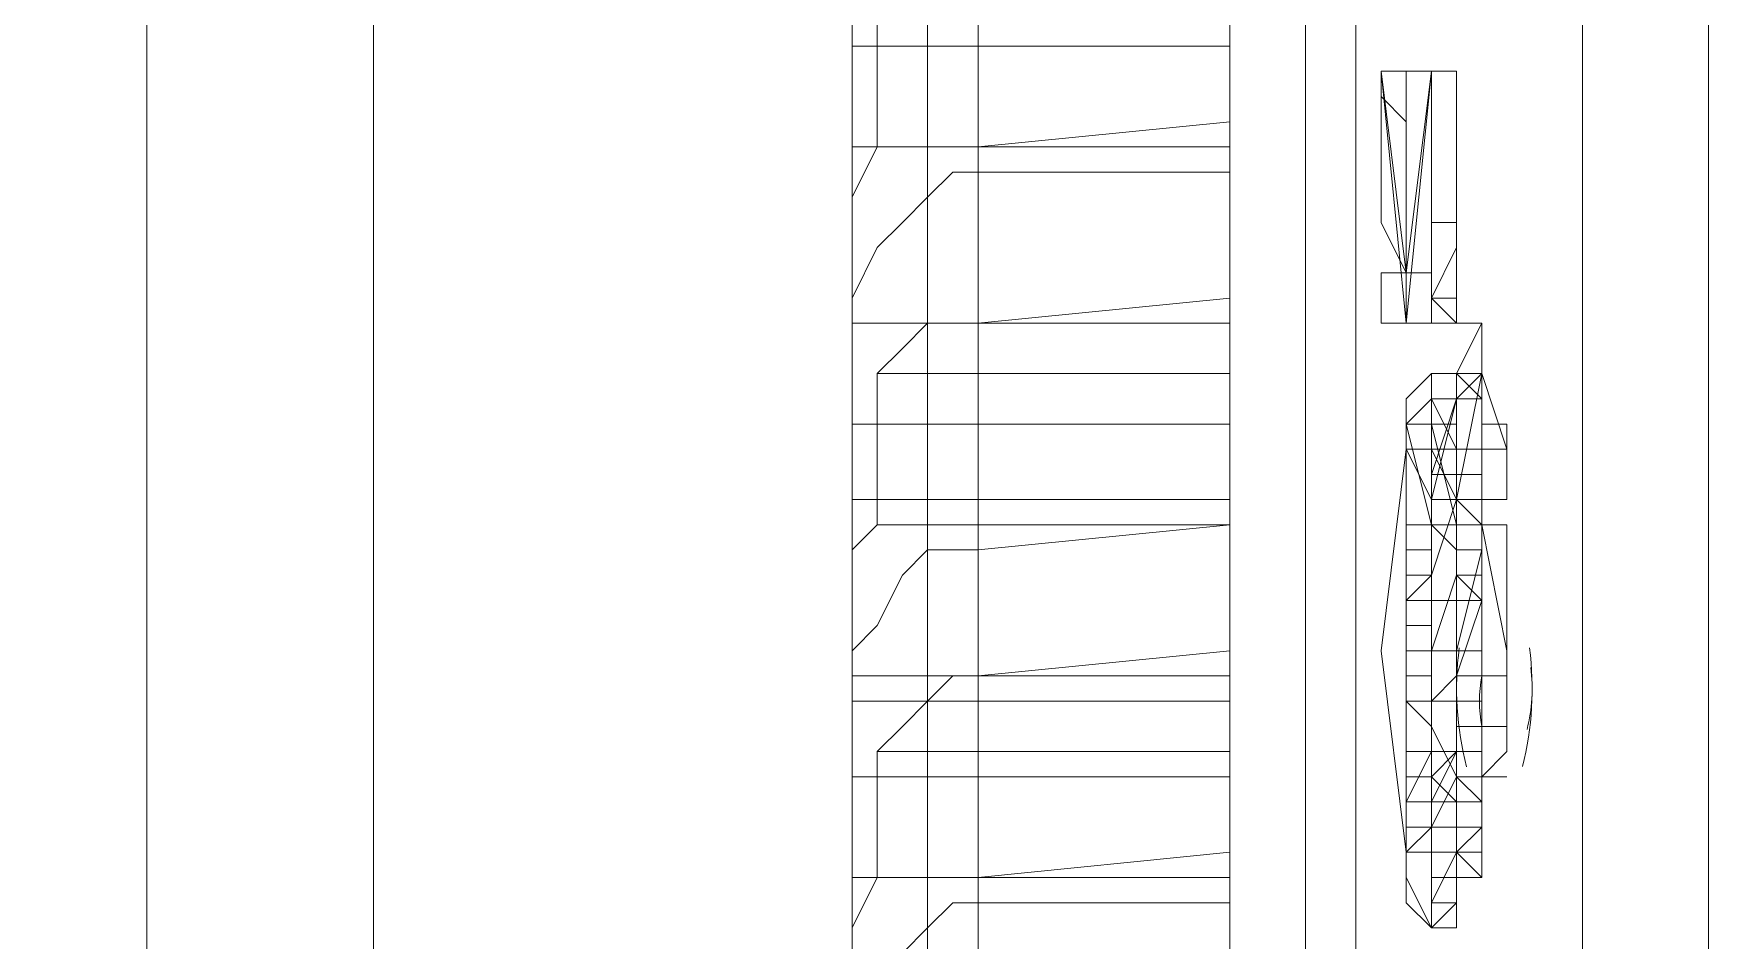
# Model space of a CAD drawing. Header units: millimetres. Extents: x -305 to 1353, y -289 to 1176.
# Drawn here: x -282.901 to -279.166, y 425.21 to 427.231 of the extents above; entities that cross this region are included whole.
import ezdxf

# ---------------------------------------------------------------- set-up
doc = ezdxf.new("R2010")
doc.units = ezdxf.units.MM
doc.header["$MEASUREMENT"] = 0
doc.layers.add('PDF_0', color=7, linetype='Continuous')

msp = doc.modelspace()

# ---------------------------------------------------------------- linework, layer by layer
at = {"layer": 'PDF_0', "lineweight": 18}
for points in [[(-280.7948, 474.5436), (-280.7948, 421.7559), (-280.7948, 421.6998), (-282.9287, 421.6998), (-282.9287, 421.7559), (-282.9287, 423.2722), (-297.5296, 423.2722), (-297.5296, 421.8121), (-297.5296, 421.6998), (-298.0912, 421.6998), (-298.0912, 421.8121), (-298.0912, 427.2593)], [(-279.8401, 472.0727), (-279.8963, 472.0166), (-279.9524, 471.7919), (-279.9524, 471.1181), (-279.9524, 423.1037), (-279.8963, 422.486), (-279.8963, 422.2613), (-279.8401, 422.2052), (-279.1662, 422.2613), (-279.1662, 423.4406), (-279.1662, 424.4515), (-279.1662, 424.6199), (-279.1662, 424.9007), (-279.1662, 425.013), (-279.1662, 424.9007), (-279.1662, 424.6199), (-279.1662, 424.7884), (-279.1662, 424.9007)], [(-279.9524, 471.1181), (-280.0647, 471.1181), (-280.0647, 423.1037), (-279.9524, 423.1037)], [(-279.1662, 424.9569), (-279.1662, 425.013), (-279.1662, 427.5401)], [(-280.2332, 426.9785), (-280.7948, 426.9785), (-280.2332, 427.0347), (-280.2332, 426.6416), (-280.7948, 426.5854)], [(-279.6155, 425.5746), (-279.6716, 425.5746), (-279.7278, 425.5746), (-279.7839, 425.6869), (-279.7839, 425.8554), (-279.7278, 426.0239), (-279.7278, 426.08), (-279.7278, 426.1362), (-279.7278, 426.1923), (-279.7278, 426.4731), (-279.6716, 426.5854), (-279.7278, 426.4731), (-279.6716, 426.4731), (-279.6716, 426.5293), (-279.6716, 426.5854), (-279.6716, 426.5293), (-279.6716, 426.4731), (-279.6155, 426.3047), (-279.6155, 426.3608), (-279.6155, 426.1923), (-279.6716, 426.1923), (-279.6155, 426.1923)], [(-279.6716, 426.5854), (-279.6716, 426.5854)], [(-279.7278, 426.4731), (-279.7278, 426.417), (-279.6716, 426.4731), (-279.7278, 426.1923), (-279.6716, 426.1362), (-279.7278, 426.1362)], [(-279.6716, 426.1923), (-279.6716, 426.2485), (-279.6716, 426.417), (-279.6716, 426.4731), (-279.6716, 426.417), (-279.6716, 426.1362)], [(-279.6716, 426.417), (-279.6716, 426.4731), (-279.6716, 426.417)], [(-279.6716, 426.2485), (-279.6716, 426.2485)], [(-280.7948, 426.1923), (-280.2332, 426.1923), (-280.2332, 425.7992), (-280.7948, 425.7992)], [(-279.6716, 426.1923), (-279.6716, 426.1923)], [(-280.2332, 426.1362), (-280.7948, 426.1362)], [(-279.7278, 425.9677), (-279.6716, 425.9677), (-279.7278, 425.7992), (-279.7278, 425.8554), (-279.6716, 425.8554), (-279.6716, 426.08), (-279.6716, 426.1362), (-279.6716, 426.08), (-279.6716, 425.8554)], [(-279.6155, 425.8554), (-279.6155, 426.1362), (-279.6716, 426.1362), (-279.6155, 426.1362), (-279.6155, 425.7992), (-279.6716, 425.7992), (-279.6716, 425.7431), (-279.6716, 425.6869), (-279.6716, 425.5746), (-279.6716, 425.4623)], [(-279.6716, 426.1362), (-279.6716, 426.1362)], [(-279.6716, 426.1362), (-279.6716, 426.1362)], [(-279.6716, 425.9677), (-279.6716, 426.08), (-279.7278, 426.08), (-279.7278, 426.0239), (-279.7278, 425.8554), (-279.7839, 425.8554), (-279.7839, 425.6869), (-279.7278, 425.5746)], [(-279.6716, 426.08), (-279.7278, 426.08)], [(-279.7278, 426.08), (-279.7278, 426.08)], [(-279.6716, 426.08), (-279.6716, 426.08)], [(-279.7278, 426.0239), (-279.7278, 426.0239)], [(-279.6716, 425.8554), (-279.6716, 425.8554)], [(-279.6155, 425.6869), (-279.6716, 425.6869), (-279.6716, 425.7431), (-279.6716, 425.6308), (-279.6716, 425.4623), (-279.6716, 425.5746)], [(-279.6716, 425.7431), (-279.6716, 425.7431)], [(-279.6716, 425.6308), (-279.6716, 425.6308)], [(-279.6716, 425.4623), (-279.6716, 425.4623)], [(-280.2332, 425.35), (-280.7948, 425.35), (-280.2332, 425.4061), (-280.2332, 425.013), (-280.7948, 424.9569)]]:
    msp.add_lwpolyline(points, dxfattribs=at)
at = {"layer": 'PDF_0', "lineweight": 0}
for points in [[(-279.447, 425.0692), (-279.447, 433.6612)], [(-280.2332, 432.5381), (-280.2332, 423.1037)], [(-281.0756, 432.4258), (-281.0756, 422.3737), (-282.648, 422.3175)], [(-280.9071, 432.3135), (-280.9071, 422.2613), (-280.9071, 422.149), (-280.9071, 422.0929), (-282.648, 422.0367), (-280.7948, 421.9806)], [(-282.1425, 432.145), (-282.1425, 423.3283), (-282.1425, 422.3737), (-282.648, 422.3737)], [(-280.7948, 427.7647), (-281.0194, 427.7647), (-281.0756, 427.7086), (-281.0756, 427.5963), (-281.0756, 427.484), (-281.0756, 427.4278), (-280.7948, 427.4278), (-280.2332, 427.4278), (-280.2332, 427.3716), (-280.2332, 427.2032), (-280.2332, 427.0347)], [(-280.2332, 426.9224), (-280.7948, 426.9224), (-280.8509, 426.9224), (-280.9071, 426.8662), (-280.9632, 426.8101), (-281.0194, 426.7539), (-281.0756, 426.6416), (-281.0756, 426.5854), (-281.0756, 426.6978), (-281.0756, 426.8101), (-281.0756, 426.8662), (-281.0194, 426.9785), (-281.0194, 427.2593), (-280.9632, 427.3155), (-280.9071, 427.3716), (-280.8509, 427.4278), (-280.7948, 427.4278), (-280.7948, 426.9224)], [(-281.0756, 427.3716), (-281.0756, 427.2032)], [(-282.648, 427.2593), (-282.648, 422.0367)], [(-281.0194, 426.9785), (-280.7948, 426.9785), (-281.0756, 426.9785), (-281.0756, 427.0909), (-281.0756, 427.2032), (-280.2332, 427.2032)], [(-279.8963, 427.147), (-279.8401, 426.6978), (-279.8401, 426.7539), (-279.8401, 426.8101), (-279.8401, 426.8662), (-279.8401, 426.9224), (-279.8401, 426.9785), (-279.8401, 427.0347), (-279.8963, 427.0909), (-279.8963, 427.147), (-279.8963, 427.0909), (-279.8963, 426.9785), (-279.8963, 426.9224), (-279.8963, 426.8662), (-279.8963, 426.8101), (-279.8401, 426.6978), (-279.8401, 426.6416), (-279.8401, 426.5854), (-279.8963, 427.147), (-279.8401, 427.147), (-279.8401, 426.6978), (-279.8401, 426.7539), (-279.8401, 426.8101), (-279.8401, 426.8662), (-279.8401, 426.9224), (-279.8401, 426.9785), (-279.8401, 427.0347), (-279.8401, 427.0909), (-279.8401, 427.147), (-279.8401, 427.0909), (-279.8401, 426.9785), (-279.8401, 426.9224), (-279.8401, 426.8662), (-279.8401, 426.8101), (-279.8401, 426.6978), (-279.8401, 426.6416), (-279.8401, 426.5854), (-279.8401, 426.6978), (-279.8963, 426.6978), (-279.8963, 426.5854), (-279.8401, 426.5854), (-279.8401, 426.6978), (-279.8401, 427.147), (-279.8401, 426.5854), (-279.7839, 426.5854), (-279.8401, 426.5854), (-279.8401, 427.147), (-279.7839, 427.147), (-279.8401, 426.6978), (-279.8401, 426.5854), (-279.7839, 427.147), (-279.7839, 426.8662), (-279.7839, 426.6416), (-279.7278, 426.5854), (-279.7839, 426.6416), (-279.7839, 426.8662)], [(-279.8963, 427.147), (-279.8963, 427.147)], [(-279.8401, 427.147), (-279.8401, 427.147)], [(-279.8401, 427.147), (-279.8401, 427.147)], [(-279.7839, 427.147), (-279.7839, 427.147)], [(-279.7278, 427.147), (-279.7839, 427.147), (-279.7839, 426.8662), (-279.7839, 426.6416), (-279.7839, 426.5854), (-279.7278, 426.5854), (-279.7278, 426.6978), (-279.7278, 426.5854), (-279.6716, 426.5854)], [(-279.7839, 427.147), (-279.7839, 427.147)], [(-279.7839, 426.8101), (-279.7839, 427.147)], [(-279.7278, 427.147), (-279.7839, 427.147)], [(-279.7839, 427.147), (-279.7839, 427.147)], [(-279.7278, 427.147), (-279.7278, 426.8101)], [(-279.7278, 427.147), (-279.7278, 427.147)], [(-279.7278, 427.147), (-279.7278, 426.8101)], [(-279.7278, 427.147), (-279.7278, 427.147)], [(-279.7278, 426.8101), (-279.7278, 427.147)], [(-279.7278, 427.147), (-279.7278, 427.147)], [(-279.7839, 426.5854), (-279.7839, 426.6416), (-279.7839, 426.8662), (-279.7839, 426.6416), (-279.7839, 426.5854), (-279.7278, 426.5854), (-279.7278, 426.6978), (-279.7278, 426.8101), (-279.7278, 426.7539), (-279.7278, 426.6416), (-279.7278, 426.8101), (-279.7278, 426.6416), (-279.7278, 426.7539), (-279.7278, 426.8101), (-279.7278, 426.6978), (-279.7278, 426.8101), (-279.7839, 426.8101), (-279.7839, 426.6416), (-279.7278, 426.6416)], [(-279.7839, 426.8662), (-279.7839, 426.8662)], [(-279.7839, 426.6416), (-279.7839, 426.8101)], [(-279.7839, 426.6416), (-279.7839, 426.8101)], [(-279.7278, 426.8101), (-279.7278, 426.7539)], [(-279.7278, 426.8101), (-279.7278, 426.8101)], [(-279.7278, 426.8101), (-279.7278, 426.7539)], [(-279.7278, 426.8101), (-279.7278, 426.7539)], [(-279.7278, 426.7539), (-279.7839, 426.6416)], [(-279.7278, 426.7539), (-279.7839, 426.6416)], [(-279.7278, 426.7539), (-279.7839, 426.6416)], [(-279.8963, 426.6978), (-279.8963, 426.6978)], [(-279.8963, 426.6978), (-279.8963, 426.5854)], [(-279.8401, 426.6978), (-279.8401, 426.6978)], [(-279.8401, 426.6978), (-279.8401, 426.6978)], [(-280.7948, 426.1923), (-281.0756, 426.1923), (-281.0756, 426.3047), (-281.0756, 426.3608), (-281.0756, 426.5854), (-280.2332, 426.5854), (-280.2332, 426.6416), (-280.7948, 426.5854), (-280.8509, 426.5854), (-280.9071, 426.5854), (-280.9632, 426.5293), (-281.0194, 426.4731), (-280.2332, 426.4731)], [(-280.2332, 426.5854), (-280.2332, 426.3608), (-281.0756, 426.3608)], [(-280.2332, 426.1362), (-280.7948, 426.08), (-280.7948, 426.5854), (-281.0756, 426.5854)], [(-279.8963, 426.5854), (-279.8963, 426.5854)], [(-279.8401, 426.5854), (-279.8401, 426.5854)], [(-279.8401, 426.5854), (-279.8401, 426.5854)], [(-279.8401, 426.5854), (-279.8401, 426.5854)], [(-279.7839, 426.5854), (-279.7839, 426.5854)], [(-279.6716, 426.5854), (-279.6716, 426.4731)], [(-279.6716, 426.5854), (-279.6716, 426.4731)], [(-281.0194, 426.1362), (-281.0194, 426.4731)], [(-279.6716, 426.3047), (-279.6716, 426.4731), (-279.6716, 426.417), (-279.7278, 426.417), (-279.7839, 426.417), (-279.7839, 426.3047), (-279.7839, 426.417), (-279.7839, 426.3608), (-279.7839, 426.2485), (-279.7278, 426.2485), (-279.7839, 426.2485), (-279.7278, 426.2485), (-279.7278, 426.3047), (-279.7278, 426.3608), (-279.7278, 426.417), (-279.7839, 426.2485), (-279.7278, 426.2485), (-279.7839, 426.2485), (-279.7278, 426.2485), (-279.7278, 426.3608), (-279.7278, 426.2485), (-279.7839, 426.2485), (-279.7839, 426.4731), (-279.7278, 426.4731), (-279.7839, 426.4731), (-279.7278, 426.4731), (-279.6716, 426.417), (-279.6716, 426.2485), (-279.6716, 426.1923), (-279.6716, 426.1362), (-279.6716, 426.08), (-279.6716, 426.0239), (-279.7278, 426.0239), (-279.7278, 426.08), (-279.7278, 425.9677), (-279.7839, 425.9677), (-279.7278, 425.9677), (-279.7278, 426.0239), (-279.7278, 425.9677)], [(-279.7839, 426.4731), (-279.7839, 426.4731)], [(-279.7839, 426.4731), (-279.7839, 426.4731)], [(-279.7278, 426.4731), (-279.7278, 426.4731)], [(-279.6716, 426.4731), (-279.7278, 426.4731)], [(-279.6716, 426.3608), (-279.6716, 426.3047), (-279.7278, 426.3047), (-279.7278, 426.1362), (-279.7278, 426.3047), (-279.6716, 426.3047), (-279.6716, 426.1362), (-279.7278, 426.1362), (-279.6716, 426.1362), (-279.7278, 426.1362), (-279.7278, 426.417), (-279.7839, 426.1923), (-279.7839, 426.3608), (-279.7839, 426.417), (-279.7839, 426.3047), (-279.7839, 426.1923), (-279.7839, 426.1362), (-279.7839, 425.9677), (-279.8401, 425.9677), (-279.8401, 426.0239), (-279.8401, 426.08), (-279.8401, 426.0239), (-279.8401, 426.08), (-279.7839, 426.08), (-279.7839, 425.9677), (-279.7839, 426.0239), (-279.8401, 426.0239), (-279.7839, 426.0239), (-279.7839, 425.9677), (-279.7839, 425.8554), (-279.7839, 425.7431), (-279.7839, 425.6308), (-279.7839, 425.5746), (-279.7278, 425.5185), (-279.7839, 425.5185), (-279.7278, 425.5185), (-279.7839, 425.5185), (-279.7278, 425.5185), (-279.7278, 425.4623), (-279.7278, 425.4061), (-279.7278, 425.35), (-279.7278, 425.4061), (-279.6716, 425.4061), (-279.6716, 425.4623), (-279.6716, 425.35), (-279.7278, 425.35), (-279.6716, 425.35), (-279.7278, 425.4061), (-279.7278, 425.4623), (-279.7278, 425.5185), (-279.7278, 425.4623), (-279.6716, 425.4623), (-279.6716, 425.5746), (-279.7278, 425.5746), (-279.7278, 425.4623), (-279.7839, 425.4623), (-279.7278, 425.4623), (-279.7839, 425.4623), (-279.7278, 425.5746), (-279.7278, 425.5185), (-279.7278, 425.4623), (-279.7278, 425.4061), (-279.7278, 425.35), (-279.6716, 425.35)], [(-279.7278, 426.417), (-279.7278, 426.417)], [(-279.7278, 426.417), (-279.7278, 426.417)], [(-279.7278, 426.417), (-279.7278, 426.3608)], [(-279.7278, 426.3608), (-279.7278, 426.417)], [(-279.7278, 426.417), (-279.7278, 426.417)], [(-279.7278, 426.3608), (-279.7278, 426.417)], [(-279.7278, 426.1923), (-279.7278, 426.2485), (-279.7278, 426.3047), (-279.7278, 426.3608), (-279.7278, 426.417)], [(-279.6716, 426.417), (-279.6716, 426.417)], [(-280.2332, 426.3608), (-280.2332, 426.1923)], [(-279.7839, 426.1923), (-279.7839, 426.2485), (-279.7839, 426.1923), (-279.7278, 426.1923), (-279.7839, 426.1923), (-279.7839, 426.3608), (-279.7278, 426.1362), (-279.7278, 426.0239), (-279.7278, 425.9677), (-279.7278, 426.08), (-279.6716, 426.08), (-279.6716, 426.1362), (-279.6716, 426.08), (-279.6716, 426.0239), (-279.6716, 426.08), (-279.7278, 426.08), (-279.7278, 426.0239), (-279.7278, 426.1362), (-279.7839, 426.1362), (-279.7278, 426.1362), (-279.7278, 426.08), (-279.7839, 426.1362), (-279.8401, 426.3608)], [(-279.7839, 426.2485), (-279.7839, 426.3608), (-279.8401, 426.3608), (-279.8401, 426.3047)], [(-279.7278, 426.3608), (-279.7839, 426.3608)], [(-279.7278, 426.3608), (-279.7839, 426.3608)], [(-279.7839, 426.3608), (-279.7839, 426.3047)], [(-279.7839, 426.3608), (-279.7839, 426.3608)], [(-279.7278, 426.3608), (-279.7278, 426.3608)], [(-279.6155, 426.3608), (-279.6716, 426.3608), (-279.6716, 426.1923)], [(-279.7278, 426.3047), (-279.7839, 426.3047)], [(-279.7839, 426.2485), (-279.7839, 426.3047)], [(-279.7278, 426.3047), (-279.7839, 426.3047)], [(-279.7839, 426.3047), (-279.7839, 426.1923)], [(-279.7839, 426.2485), (-279.7839, 426.3047)], [(-279.7278, 426.3047), (-279.7278, 426.2485)], [(-279.7278, 426.1923), (-279.7278, 426.3047)], [(-279.6716, 426.3047), (-279.6716, 426.3047)], [(-279.6155, 426.3047), (-279.6716, 426.3047), (-279.6716, 426.1362), (-279.6716, 426.0239), (-279.6716, 426.1362)], [(-279.6716, 426.3047), (-279.6716, 426.3047)], [(-279.6716, 426.0239), (-279.7278, 426.0239), (-279.6716, 426.0239), (-279.6716, 426.1362), (-279.6716, 426.1923), (-279.6716, 426.1362), (-279.7278, 426.1362), (-279.6716, 426.1362), (-279.6716, 426.1923), (-279.6716, 426.2485), (-279.6716, 426.1923), (-279.6716, 426.1362), (-279.7278, 426.1362), (-279.6716, 426.1362), (-279.6716, 426.0239), (-279.7278, 426.0239), (-279.7278, 426.08), (-279.7278, 425.9677), (-279.7278, 425.8554), (-279.7278, 425.7992), (-279.6716, 425.7992), (-279.6716, 425.8554), (-279.7278, 425.8554), (-279.7278, 425.7992), (-279.7839, 425.7431), (-279.7839, 425.6869), (-279.7839, 425.6308), (-279.7839, 425.6869), (-279.7839, 425.7431), (-279.7839, 425.7992), (-279.8401, 425.7992), (-279.8401, 425.8554), (-279.7839, 425.8554), (-279.7278, 425.8554), (-279.7278, 425.7992), (-279.6716, 425.7992), (-279.6716, 425.8554), (-279.7278, 425.8554), (-279.7278, 425.7992), (-279.7278, 425.8554), (-279.7278, 425.7992), (-279.6716, 425.7992), (-279.6716, 425.7431), (-279.7278, 425.7431), (-279.7278, 425.7992), (-279.7278, 425.6308), (-279.7839, 425.6308), (-279.7839, 425.5185), (-279.7839, 425.4061), (-279.7839, 425.4623), (-279.7839, 425.5185), (-279.8401, 425.5185), (-279.8401, 425.4061), (-279.7839, 425.4623), (-279.7839, 425.5746), (-279.7839, 425.6308), (-279.8401, 425.6308), (-279.8401, 425.7992), (-279.7839, 425.7992), (-279.7839, 425.8554), (-279.7839, 425.7992), (-279.8401, 425.7992), (-279.8401, 425.5746), (-279.7839, 425.5746), (-279.7839, 425.7992), (-279.7839, 425.8554), (-279.8401, 425.8554), (-279.8401, 425.7992), (-279.8401, 425.8554), (-279.8401, 425.9116), (-279.8401, 425.8554), (-279.8401, 425.9116), (-279.7839, 425.9116), (-279.7839, 425.8554), (-279.8401, 425.8554), (-279.7839, 425.8554), (-279.8401, 425.8554), (-279.7839, 425.8554), (-279.7839, 425.9116), (-279.7839, 425.8554), (-279.8401, 425.8554), (-279.8401, 425.9116), (-279.8401, 425.8554), (-279.8401, 425.9116), (-279.7839, 425.9116), (-279.7839, 425.8554), (-279.7839, 425.9116), (-279.7839, 425.8554), (-279.7839, 425.7992), (-279.7839, 425.8554), (-279.7839, 425.7992), (-279.7839, 425.8554), (-279.7839, 425.9116), (-279.8401, 425.9116), (-279.8401, 425.8554), (-279.8401, 425.7992), (-279.8401, 425.8554), (-279.8401, 425.7992), (-279.8401, 425.8554), (-279.8401, 425.7992), (-279.8401, 425.8554), (-279.8401, 425.7992), (-279.8401, 425.8554), (-279.8401, 425.9116), (-279.8401, 425.9677), (-279.8401, 425.9116), (-279.8401, 425.8554), (-279.8401, 425.9116), (-279.8401, 425.8554), (-279.8401, 425.9116), (-279.7839, 425.9116), (-279.8401, 425.9116), (-279.8401, 425.9677), (-279.8401, 425.9116)], [(-279.7839, 426.2485), (-279.7839, 426.2485)], [(-279.7839, 426.2485), (-279.7839, 426.2485)], [(-279.7839, 426.2485), (-279.7839, 426.2485)], [(-279.7839, 426.2485), (-279.7839, 426.2485)], [(-279.7839, 426.2485), (-279.7839, 426.2485)], [(-279.7839, 426.2485), (-279.7839, 426.2485)], [(-279.7839, 426.2485), (-279.7839, 426.2485)], [(-279.7278, 426.2485), (-279.7278, 426.2485)], [(-279.7278, 426.2485), (-279.7278, 426.2485)], [(-279.7278, 426.2485), (-279.7278, 426.2485)], [(-279.7278, 426.2485), (-279.7278, 426.2485)], [(-279.7278, 426.2485), (-279.7278, 426.2485)], [(-279.7278, 426.2485), (-279.7278, 426.1362)], [(-279.7278, 426.1923), (-279.7278, 426.1362), (-279.7839, 426.1362), (-279.8401, 426.1362)], [(-279.7278, 426.1923), (-279.7839, 426.0239)], [(-279.7278, 426.1923), (-279.7278, 426.1362), (-279.7839, 426.1362)], [(-279.6716, 426.1923), (-279.6716, 426.1362), (-279.6716, 426.08), (-279.6716, 426.1362), (-279.6716, 426.1923), (-279.7278, 426.1923), (-279.7839, 426.1923), (-279.7839, 426.1362), (-279.7839, 426.0239), (-279.7839, 426.1362), (-279.7839, 426.08), (-279.7839, 425.9677), (-279.7839, 425.9116)], [(-279.7278, 426.1923), (-279.7839, 426.1923)], [(-279.7839, 426.1923), (-279.7278, 426.1923)], [(-279.7839, 426.1923), (-279.7278, 426.1923)], [(-279.7278, 426.1923), (-279.7278, 426.08)], [(-279.7278, 426.1923), (-279.7278, 426.1362)], [(-279.7278, 426.1923), (-279.7278, 426.1362)], [(-279.6716, 426.08), (-279.6716, 426.1362), (-279.6716, 426.1923)], [(-279.6716, 426.1923), (-279.6716, 426.1923)], [(-279.6716, 426.1923), (-279.6716, 426.1923)], [(-280.7948, 426.1362), (-281.0194, 426.1362), (-281.0756, 426.08), (-281.0756, 425.9677), (-281.0756, 425.8554), (-281.0756, 425.7992), (-280.7948, 425.7992), (-280.2332, 425.8554)], [(-279.7839, 426.0239), (-279.8401, 426.0239), (-279.8401, 425.9677), (-279.8401, 426.08), (-279.8401, 426.0239), (-279.8401, 426.1362), (-279.8401, 426.08), (-279.7839, 426.08), (-279.8401, 426.08), (-279.7839, 426.08), (-279.7839, 425.9677), (-279.8401, 425.9677), (-279.8401, 426.08), (-279.8401, 426.1362), (-279.7839, 426.1362), (-279.7839, 425.9677), (-279.7278, 425.9677), (-279.7839, 425.9677), (-279.7839, 426.08), (-279.8401, 426.08)], [(-279.6155, 425.8554), (-279.6716, 426.1362), (-279.6716, 425.7992), (-279.6716, 425.7431), (-279.6716, 425.6869), (-279.6716, 425.6308), (-279.6716, 425.6869), (-279.6716, 425.5746), (-279.7278, 425.5746), (-279.6716, 425.5746), (-279.6716, 425.5185), (-279.6716, 425.4623), (-279.6716, 425.4061), (-279.6716, 425.35), (-279.7278, 425.35), (-279.7839, 425.35), (-279.7839, 425.5185), (-279.7839, 425.4623), (-279.7839, 425.4061), (-279.7839, 425.4623), (-279.7278, 425.5746), (-279.7278, 425.6308), (-279.7278, 425.4623), (-279.7278, 425.35), (-279.7278, 425.2938), (-279.7839, 425.2938), (-279.7839, 425.35), (-279.7839, 425.2938), (-279.7839, 425.35), (-279.7839, 425.2938), (-279.7839, 425.35), (-279.7278, 425.35), (-279.7839, 425.35), (-279.7278, 425.35), (-279.7839, 425.35), (-279.7839, 425.4061), (-279.7839, 425.35), (-279.7278, 425.35), (-279.7839, 425.35), (-279.7839, 425.4061), (-279.8401, 425.4061), (-279.7839, 425.4061), (-279.8401, 425.4061), (-279.7839, 425.4623), (-279.7839, 425.4061), (-279.7278, 425.4061), (-279.7278, 425.35), (-279.7278, 425.4061), (-279.7839, 425.4061), (-279.7278, 425.4061), (-279.7278, 425.4623), (-279.7278, 425.4061), (-279.7278, 425.35), (-279.7278, 425.4061), (-279.7278, 425.2938), (-279.7839, 425.2938), (-279.7839, 425.4061), (-279.7278, 425.4061), (-279.6716, 425.4623), (-279.7278, 425.4623), (-279.7278, 425.4061), (-279.7278, 425.4623), (-279.7278, 425.5185), (-279.7278, 425.35), (-279.7278, 425.2938), (-279.7278, 425.2377), (-279.7278, 425.2938), (-279.7278, 425.35), (-279.7278, 425.5185), (-279.7839, 425.5185), (-279.8401, 425.5185), (-279.7839, 425.5185), (-279.7839, 425.6308), (-279.8401, 425.5185), (-279.7839, 425.6308), (-279.8401, 425.6308), (-279.8401, 425.7431)], [(-279.8401, 426.1362), (-279.8401, 426.1362)], [(-279.8401, 426.1362), (-279.8401, 426.1362)], [(-279.7278, 426.1362), (-279.7839, 426.1362)], [(-279.7839, 426.1362), (-279.7839, 426.1362)], [(-279.7839, 426.1362), (-279.7839, 426.1362)], [(-279.7839, 426.1362), (-279.7839, 426.1362)], [(-279.7278, 426.1362), (-279.7278, 426.1362)], [(-279.7278, 426.1362), (-279.7278, 426.1362)], [(-279.7278, 426.1362), (-279.7278, 426.1362)], [(-279.7278, 426.1362), (-279.7278, 426.1362)], [(-279.6716, 426.1362), (-279.6716, 426.1362)], [(-279.6716, 426.1362), (-279.6716, 426.1362)], [(-279.6716, 426.1362), (-279.6716, 426.1362)], [(-279.6716, 426.1362), (-279.6716, 426.1362)], [(-280.2332, 425.7431), (-281.0756, 425.7431), (-281.0756, 425.8554), (-281.0194, 425.9116), (-280.9632, 426.0239), (-280.9071, 426.08), (-280.8509, 426.08), (-280.7948, 426.08)], [(-279.8401, 426.08), (-279.8401, 426.08)], [(-279.7839, 425.7992), (-279.8401, 425.7992), (-279.8401, 425.8554), (-279.7839, 425.8554), (-279.7839, 425.9116), (-279.7839, 425.8554), (-279.7839, 425.9116), (-279.7839, 425.9677), (-279.7278, 425.9677), (-279.6716, 425.9677), (-279.7278, 425.9677), (-279.7278, 426.0239), (-279.6716, 426.0239), (-279.6716, 426.08)], [(-279.8401, 426.08), (-279.8401, 426.08)], [(-279.8401, 426.08), (-279.8401, 426.08)], [(-279.7839, 426.08), (-279.7839, 426.08)], [(-279.7839, 426.0239), (-279.7839, 426.08)], [(-279.7839, 426.08), (-279.7839, 426.08)], [(-279.7839, 426.08), (-279.7839, 426.08)], [(-279.7839, 426.0239), (-279.7839, 426.08)], [(-279.6716, 426.08), (-279.7278, 426.08)], [(-279.7278, 426.08), (-279.7278, 426.08)], [(-279.7278, 426.08), (-279.7278, 426.08)], [(-279.6716, 426.08), (-279.6716, 426.08)], [(-279.6716, 426.08), (-279.6716, 426.08)], [(-279.8401, 426.0239), (-279.8401, 426.0239)], [(-279.7278, 425.8554), (-279.7278, 425.7992), (-279.7278, 425.7431), (-279.7839, 425.7431), (-279.7839, 425.8554), (-279.7839, 425.7992), (-279.7839, 425.7431), (-279.7839, 425.6869), (-279.7839, 425.6308), (-279.7839, 425.6869), (-279.7839, 425.7431), (-279.8401, 425.7431), (-279.8401, 425.5746), (-279.7839, 425.5746), (-279.7839, 425.7431), (-279.7278, 425.7992), (-279.7278, 425.8554), (-279.7278, 425.7992), (-279.7278, 425.7431), (-279.7278, 425.7992), (-279.7278, 425.8554), (-279.7278, 425.9116), (-279.7278, 425.9677), (-279.6716, 425.9677), (-279.7278, 426.0239), (-279.7278, 425.9677), (-279.7839, 425.9677), (-279.8401, 425.9677)], [(-279.7839, 426.0239), (-279.7839, 425.9677), (-279.7839, 425.8554), (-279.7839, 425.7431), (-279.7839, 425.6308), (-279.7839, 425.5746), (-279.7278, 425.5185), (-279.7278, 425.5746)], [(-279.6716, 426.0239), (-279.6716, 426.0239)], [(-279.6716, 425.5185), (-279.7278, 425.5185), (-279.6716, 425.5185), (-279.7278, 425.5185), (-279.7278, 425.5746), (-279.7278, 425.6308), (-279.7278, 425.5746), (-279.7278, 425.6869), (-279.7278, 425.7992), (-279.7278, 425.8554), (-279.7278, 425.9116), (-279.7278, 425.9677), (-279.6716, 425.9677)], [(-279.7278, 425.9677), (-279.7278, 425.9677)], [(-279.7278, 425.9677), (-279.7278, 425.9677)], [(-279.7278, 425.9677), (-279.7278, 425.9677)], [(-279.7278, 425.9677), (-279.7278, 425.9677)], [(-279.8401, 425.9116), (-279.8401, 425.9116)], [(-279.8401, 425.9116), (-279.8401, 425.9116)], [(-279.7839, 425.9116), (-279.7839, 425.9116)], [(-279.7839, 425.9116), (-279.7839, 425.9116)], [(-279.8401, 425.8554), (-279.8401, 425.8554)], [(-279.8401, 425.8554), (-279.8401, 425.8554)], [(-279.8401, 425.8554), (-279.8401, 425.8554)], [(-279.7839, 425.8554), (-279.7839, 425.8554)], [(-279.7839, 425.8554), (-279.7839, 425.8554)], [(-279.7839, 425.8554), (-279.7839, 425.8554)], [(-279.7278, 425.8554), (-279.7278, 425.8554)], [(-279.7278, 425.8554), (-279.7278, 425.8554)], [(-279.7278, 425.8554), (-279.7278, 425.8554)], [(-279.6716, 425.8554), (-279.6716, 425.8554)], [(-279.6716, 425.8554), (-279.6716, 425.7992)], [(-279.6155, 425.8554), (-279.6155, 425.8554)], [(-280.9632, 425.1815), (-280.9071, 425.2377), (-280.8509, 425.2938), (-280.7948, 425.2938), (-280.7948, 425.7992), (-280.8509, 425.7992), (-280.9071, 425.7431), (-280.9632, 425.6869), (-281.0194, 425.6308), (-281.0194, 425.35), (-281.0756, 425.2377), (-281.0756, 425.1815)], [(-280.2332, 425.7992), (-280.2332, 425.7431), (-280.2332, 425.5746), (-280.2332, 425.4061)], [(-279.7278, 425.7992), (-279.7278, 425.7992)], [(-279.7278, 425.7992), (-279.7278, 425.7992)], [(-279.7278, 425.5746), (-279.7278, 425.7992)], [(-279.7278, 425.7992), (-279.7278, 425.7992)], [(-279.7278, 425.7992), (-279.7278, 425.6869)], [(-279.7278, 425.7992), (-279.7278, 425.7992)], [(-279.7278, 425.7992), (-279.7278, 425.7992)], [(-279.6716, 425.7992), (-279.6716, 425.7992)], [(-281.0756, 425.7431), (-281.0756, 425.5746)], [(-279.6716, 425.4623), (-279.6716, 425.6308), (-279.6716, 425.6869), (-279.6716, 425.7431), (-279.6716, 425.6869)], [(-279.7839, 425.4623), (-279.7839, 425.5185), (-279.7839, 425.4623), (-279.7839, 425.5185), (-279.7278, 425.6308), (-279.7278, 425.6869), (-279.7278, 425.5746), (-279.7278, 425.4623), (-279.7839, 425.4623), (-279.7839, 425.4061)], [(-279.7278, 425.6869), (-279.7278, 425.6869)], [(-279.7278, 425.6869), (-279.7278, 425.6869)], [(-279.7278, 425.6869), (-279.7278, 425.6869)], [(-279.7278, 425.6308), (-279.7278, 425.6869)], [(-279.7278, 425.6869), (-279.7278, 425.6308), (-279.7278, 425.5746)], [(-279.7278, 425.6869), (-279.7278, 425.6308), (-279.7278, 425.5746)], [(-279.7278, 425.6869), (-279.7278, 425.6869)], [(-279.7278, 425.6308), (-279.7278, 425.6869)], [(-279.7278, 425.6869), (-279.7278, 425.5746)], [(-279.6716, 425.6869), (-279.7278, 425.6869)], [(-279.6716, 425.6869), (-279.7278, 425.6869)], [(-279.6716, 425.6869), (-279.7278, 425.6869)], [(-279.6716, 425.6869), (-279.7278, 425.6869)], [(-279.6716, 425.6869), (-279.6716, 425.6869)], [(-279.6716, 425.6869), (-279.6716, 425.6869)], [(-279.6716, 425.6869), (-279.6716, 425.6869)], [(-279.6716, 425.6869), (-279.6716, 425.6869)], [(-280.2332, 425.6308), (-281.0194, 425.6308)], [(-279.7839, 425.6308), (-279.7839, 425.6308)], [(-279.7839, 425.6308), (-279.7839, 425.6308)], [(-279.7839, 425.4623), (-279.7839, 425.5746), (-279.7839, 425.6308)], [(-279.7839, 425.6308), (-279.7839, 425.6308)], [(-279.7278, 425.6308), (-279.7839, 425.6308)], [(-279.7278, 425.6308), (-279.7839, 425.5185), (-279.7839, 425.4623)], [(-279.7278, 425.5746), (-279.7278, 425.6308)], [(-279.6716, 425.6308), (-279.6716, 425.6308)], [(-280.2332, 425.5746), (-281.0756, 425.5746), (-281.0756, 425.4623), (-281.0756, 425.35), (-280.7948, 425.35), (-281.0194, 425.35)], [(-279.8401, 425.5746), (-279.8401, 425.5746)], [(-279.7839, 425.5746), (-279.7839, 425.5746)], [(-279.7839, 425.5746), (-279.7839, 425.5746)], [(-279.7278, 425.5746), (-279.7278, 425.5746)], [(-279.7278, 425.5746), (-279.7278, 425.5746)], [(-279.6716, 425.5746), (-279.7278, 425.5746)], [(-279.7278, 425.5746), (-279.7278, 425.5746)], [(-279.7278, 425.5746), (-279.6716, 425.5746)], [(-279.6716, 425.5746), (-279.6716, 425.5746)], [(-279.6716, 425.5746), (-279.6716, 425.5746)], [(-279.6716, 425.5746), (-279.6716, 425.5746)], [(-279.6716, 425.5746), (-279.6716, 425.5746)], [(-279.6716, 425.5746), (-279.6716, 425.5746)], [(-279.6716, 425.5746), (-279.6716, 425.5746)], [(-279.8401, 425.5185), (-279.8401, 425.4623)], [(-279.8401, 425.5185), (-279.8401, 425.5185)], [(-279.8401, 425.5185), (-279.8401, 425.5185)], [(-279.7839, 425.5185), (-279.8401, 425.5185)], [(-279.8401, 425.5185), (-279.8401, 425.4061)], [(-279.8401, 425.5185), (-279.8401, 425.4623)], [(-279.8401, 425.5185), (-279.8401, 425.5185)], [(-279.8401, 425.5185), (-279.8401, 425.5185)], [(-279.8401, 425.5185), (-279.8401, 425.5185)], [(-279.7839, 425.5185), (-279.7839, 425.4061)], [(-279.7839, 425.5185), (-279.7839, 425.4061)], [(-279.7839, 425.5185), (-279.7839, 425.5185)], [(-279.7839, 425.5185), (-279.7839, 425.5185)], [(-279.7839, 425.5185), (-279.7839, 425.5185)], [(-279.7839, 425.4061), (-279.7839, 425.5185)], [(-279.7839, 425.5185), (-279.7839, 425.5185)], [(-279.7839, 425.5185), (-279.7839, 425.5185)], [(-279.7839, 425.5185), (-279.7839, 425.35)], [(-279.7839, 425.5185), (-279.7839, 425.5185)], [(-279.7839, 425.5185), (-279.7839, 425.4623)], [(-279.7839, 425.5185), (-279.7839, 425.5185)], [(-279.7839, 425.5185), (-279.7839, 425.5185)], [(-279.7278, 425.5185), (-279.7278, 425.5185)], [(-279.7278, 425.5185), (-279.7278, 425.5185)], [(-279.7278, 425.5185), (-279.7278, 425.5185)], [(-279.7278, 425.5185), (-279.7278, 425.5185)], [(-279.7278, 425.5185), (-279.7278, 425.5185)], [(-279.6716, 425.5185), (-279.6716, 425.5185)], [(-279.6716, 425.5185), (-279.6716, 425.5185)], [(-279.6716, 425.5185), (-279.6716, 425.5185)], [(-279.8401, 425.4623), (-279.8401, 425.4061)], [(-279.7839, 425.4623), (-279.7278, 425.4623)], [(-279.7839, 425.4623), (-279.7839, 425.4623)], [(-279.7278, 425.4623), (-279.7278, 425.4061)], [(-279.7278, 425.4623), (-279.7278, 425.4623)], [(-279.7278, 425.4623), (-279.7278, 425.4623)], [(-279.6716, 425.4623), (-279.6716, 425.4623)], [(-279.6716, 425.4061), (-279.6716, 425.4623)], [(-279.6716, 425.4623), (-279.6716, 425.4061)], [(-279.6716, 425.4623), (-279.6716, 425.4623)], [(-279.6716, 425.4623), (-279.6716, 425.4623)], [(-279.6716, 425.4623), (-279.6716, 425.4623)], [(-279.6716, 425.4623), (-279.6716, 425.4623)], [(-279.6716, 425.4623), (-279.6716, 425.4623)], [(-279.7839, 425.4061), (-279.8401, 425.4061)], [(-279.8401, 425.4061), (-279.8401, 425.4061)], [(-279.8401, 425.4061), (-279.8401, 425.4061)], [(-279.7839, 425.4061), (-279.7839, 425.4061)], [(-279.7278, 425.4061), (-279.7839, 425.4061)], [(-279.7278, 425.4061), (-279.7839, 425.4061)], [(-279.7278, 425.4061), (-279.7839, 425.4061)], [(-279.7839, 425.4061), (-279.7839, 425.2938)], [(-279.7839, 425.4061), (-279.7839, 425.4061)], [(-279.7839, 425.4061), (-279.7839, 425.4061)], [(-279.7839, 425.4061), (-279.7839, 425.4061)], [(-279.7839, 425.4061), (-279.7839, 425.4061)], [(-279.7839, 425.4061), (-279.7839, 425.35)], [(-279.7839, 425.4061), (-279.7839, 425.4061)], [(-279.7278, 425.4061), (-279.7278, 425.4061)], [(-279.6716, 425.35), (-279.6716, 425.4061)], [(-279.6716, 425.4061), (-279.6716, 425.35)], [(-279.7839, 425.35), (-279.7839, 425.35)], [(-279.7839, 425.35), (-279.7839, 425.35)], [(-279.7839, 425.35), (-279.7839, 425.35)], [(-279.7839, 425.35), (-279.7839, 425.35)], [(-279.7839, 425.2938), (-279.7839, 425.35)], [(-279.7839, 425.35), (-279.7839, 425.2938)], [(-279.7839, 425.2938), (-279.7278, 425.2938), (-279.7278, 425.35)], [(-279.7278, 425.35), (-279.7278, 425.35)], [(-279.7278, 425.35), (-279.7278, 425.35)], [(-279.7278, 425.35), (-279.7278, 425.35)], [(-279.7278, 425.35), (-279.7278, 425.35)], [(-279.7278, 425.35), (-279.7278, 425.35)], [(-279.6716, 425.35), (-279.6716, 425.35)], [(-279.6716, 425.35), (-279.6716, 425.35)], [(-279.7839, 425.2377), (-279.7839, 425.2938)], [(-279.7839, 425.2938), (-279.7278, 425.2938)], [(-279.7839, 425.2938), (-279.7278, 425.2938)], [(-279.7278, 425.2938), (-279.7278, 425.2938)], [(-279.7278, 425.2938), (-279.7278, 425.2938)], [(-279.7278, 425.2938), (-279.7278, 425.2938)], [(-279.7839, 425.2377), (-279.7839, 425.2377)]]:
    msp.add_lwpolyline(points, dxfattribs=at)
for points in [[(-279.7278, 427.147), (-279.7278, 426.8101), (-279.7278, 426.6978), (-279.7278, 426.5854), (-279.7839, 426.5854), (-279.7278, 426.5854), (-279.7278, 426.6978), (-279.7278, 426.8101)], [(-279.7839, 426.6978), (-279.7839, 426.5854), (-279.7839, 426.6978), (-279.8401, 426.6978)], [(-279.8963, 425.8554), (-279.8401, 425.4061), (-279.8401, 425.2938), (-279.7839, 425.2377), (-279.7839, 425.2938), (-279.7278, 425.4061), (-279.7278, 425.8554), (-279.7278, 426.3047), (-279.7839, 426.417), (-279.7839, 426.4731), (-279.8401, 426.417), (-279.8401, 426.3047)], [(-279.8963, 425.8554), (-279.8401, 425.4061), (-279.8401, 425.2938), (-279.7839, 425.2377), (-279.7839, 425.2938), (-279.7278, 425.4061), (-279.7278, 425.8554), (-279.7278, 426.3047), (-279.7839, 426.417), (-279.7839, 426.4731), (-279.8401, 426.417), (-279.8401, 426.3047)], [(-279.8401, 426.2485), (-279.8401, 426.3608), (-279.7839, 426.417), (-279.7839, 426.4731), (-279.7278, 426.4731), (-279.7278, 426.417), (-279.7278, 426.3047), (-279.7278, 426.1923), (-279.7278, 426.08), (-279.7278, 425.9116), (-279.7278, 425.7431), (-279.7278, 425.6308), (-279.7278, 425.4623), (-279.7278, 425.35), (-279.7278, 425.2938), (-279.7839, 425.2377), (-279.8401, 425.35), (-279.8401, 425.4061), (-279.8401, 425.5185), (-279.8401, 425.6869), (-279.8401, 425.7992), (-279.8401, 425.9677), (-279.8401, 426.1362)], [(-279.8401, 426.2485), (-279.8401, 426.3608), (-279.7839, 426.417), (-279.7839, 426.4731), (-279.7278, 426.4731), (-279.7278, 426.417), (-279.7278, 426.3047), (-279.7278, 426.1923), (-279.7278, 426.08), (-279.7278, 425.9116), (-279.7278, 425.7431), (-279.7278, 425.6308), (-279.7278, 425.4623), (-279.7278, 425.35), (-279.7278, 425.2938), (-279.7839, 425.2377), (-279.8401, 425.35), (-279.8401, 425.4061), (-279.8401, 425.5185), (-279.8401, 425.6869), (-279.8401, 425.7992), (-279.8401, 425.9677), (-279.8401, 426.1362)], [(-279.7278, 426.08), (-279.6716, 426.08), (-279.6716, 426.1362), (-279.6716, 426.1923), (-279.7278, 426.1923), (-279.7839, 426.1923), (-279.8401, 426.3047), (-279.7839, 426.3047), (-279.7839, 426.417), (-279.7839, 426.3608), (-279.7839, 426.3047), (-279.7278, 426.1923), (-279.7278, 426.3608), (-279.7278, 426.1923)], [(-279.7839, 426.417), (-279.7839, 426.3608), (-279.7278, 426.3608), (-279.7278, 426.417)], [(-279.7839, 426.417), (-279.7278, 426.417)], [(-279.7278, 426.2485), (-279.7278, 426.1923), (-279.7278, 426.2485), (-279.7278, 426.3047), (-279.7278, 426.3608), (-279.7278, 426.417), (-279.7278, 426.3608), (-279.7278, 426.3047)], [(-279.7278, 426.2485), (-279.7278, 426.08), (-279.6716, 426.08), (-279.6716, 426.2485)], [(-279.7839, 426.1923), (-279.7839, 426.1362), (-279.7839, 426.08), (-279.7839, 426.0239), (-279.8401, 425.9677), (-279.8401, 425.8554), (-279.8401, 425.7992), (-279.8401, 425.7431), (-279.7839, 425.6869), (-279.7839, 425.6308), (-279.7839, 425.5746), (-279.7839, 425.5185), (-279.7839, 425.5746), (-279.7278, 425.6308), (-279.7278, 425.6869), (-279.7278, 425.7431), (-279.7278, 425.7992), (-279.7278, 425.8554), (-279.7278, 425.9677), (-279.7278, 426.0239), (-279.7278, 426.08), (-279.7839, 426.1362)], [(-279.8401, 426.1362), (-279.7839, 426.1362), (-279.7839, 426.0239), (-279.8401, 426.0239)], [(-279.8401, 426.08), (-279.7839, 426.08)], [(-279.6716, 426.08), (-279.7278, 425.8554)], [(-279.6716, 425.5746), (-279.6155, 425.6308), (-279.6155, 425.7992), (-279.6155, 425.6308)], [(-279.7278, 425.4623), (-279.6716, 425.4623), (-279.7278, 425.4623), (-279.6716, 425.4623), (-279.6716, 425.5185), (-279.6716, 425.5746), (-279.6716, 425.6308), (-279.6716, 425.5746), (-279.6716, 425.6869), (-279.6716, 425.5746), (-279.6716, 425.5185), (-279.7278, 425.5185), (-279.7278, 425.4623), (-279.6716, 425.4623), (-279.7278, 425.4623), (-279.6716, 425.4623), (-279.7278, 425.4623), (-279.6716, 425.4623), (-279.7278, 425.4623), (-279.6716, 425.4623), (-279.7278, 425.4623), (-279.7278, 425.35), (-279.7839, 425.35), (-279.7839, 425.4061), (-279.7839, 425.4623), (-279.7839, 425.5185), (-279.7278, 425.5185), (-279.6716, 425.5185), (-279.7278, 425.5746)], [(-279.7278, 425.6308), (-279.6716, 425.6308), (-279.6716, 425.5746), (-279.6716, 425.6308)], [(-279.7278, 425.5746), (-279.6716, 425.5746)], [(-279.8401, 425.5185), (-279.8401, 425.4061)], [(-279.8401, 425.4061), (-279.8401, 425.4623), (-279.7839, 425.4623), (-279.7839, 425.4061)], [(-279.6716, 425.35), (-279.7278, 425.4061), (-279.6716, 425.4623)], [(-279.7839, 425.2938), (-279.7278, 425.2938), (-279.7839, 425.2938), (-279.7839, 425.2377), (-279.7278, 425.2377), (-279.7278, 425.2938), (-279.7278, 425.4061), (-279.6716, 425.4061), (-279.6716, 425.35), (-279.7278, 425.35), (-279.7278, 425.2938)], [(-279.7278, 425.4061), (-279.7278, 425.35)], [(-279.7278, 425.2938), (-279.7278, 425.35)], [(-280.2332, 425.2938), (-280.7948, 425.2938)]]:
    msp.add_lwpolyline(points, close=True, dxfattribs=at)
at = {"layer": 'PDF_0', "lineweight": 18}
for points in [[(-279.6716, 426.4731), (-279.6716, 426.5293), (-279.6716, 426.5854), (-279.6716, 426.5293)], [(-279.6155, 425.7992), (-279.6155, 425.8554)]]:
    msp.add_lwpolyline(points, close=True, dxfattribs=at)
msp.add_lwpolyline([(-279.7278, 425.6869), (-279.6716, 425.6869, -0.095585), (-279.6716, 425.7992), (-279.6716, 425.7431)], format="xyb", dxfattribs=at)
for centre, radius, start, end in [((-279.0257, 425.7711), 0.7021, 172.596, 194.3903), ((-280.2611, 425.7711), 0.7018, 345.6437, 7.4411), ((-279.9246, 425.7712), 0.3653, 345.5625, 7.3488)]:
    msp.add_arc(centre, radius, start, end, dxfattribs=at)

doc.saveas('drawing.dxf')
